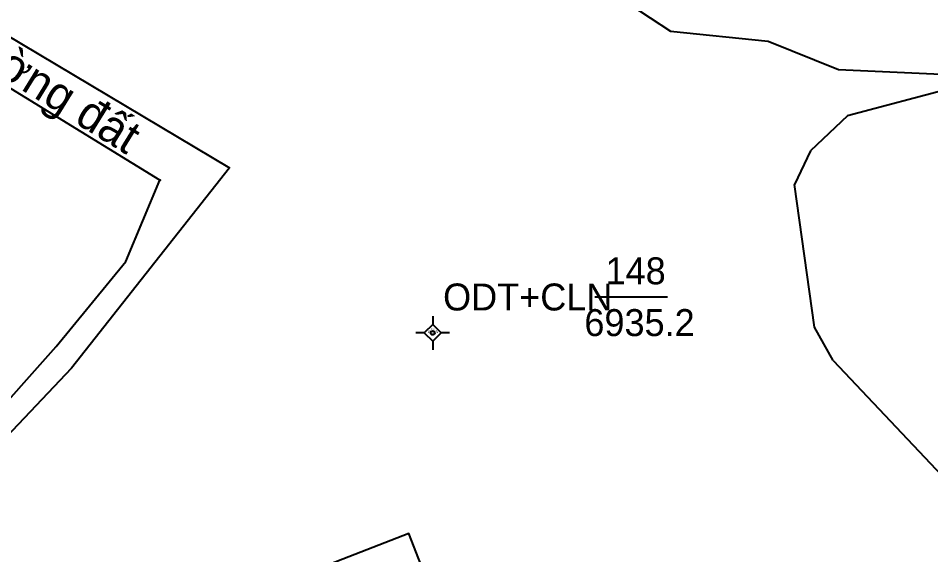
# Model space of a CAD drawing. Extents: x 550890 to 551618, y 1839259 to 1840146.
# Drawn here: x 551337.6 to 551405.3, y 1839651 to 1839690.7 of the extents above; entities that cross this region are included whole.
import ezdxf

# ---------------------------------------------------------------- set-up
doc = ezdxf.new("R2010")
doc.units = 0
for name, color, linetype in [('Level 10', 7, 'Continuous'), ('Level 11', 7, 'Continuous'), ('Level 13', 7, 'Continuous'), ('Level 14', 7, 'Continuous'), ('Level 15', 7, 'Continuous'), ('Level 2', 7, 'Continuous'), ('Level 23', 7, 'Continuous'), ('Level 33', 7, 'Continuous'), ('Level 4', 7, 'Continuous'), ('Level 48', 7, 'Continuous'), ('Level 7', 7, 'Continuous')]:
    doc.layers.add(name, color=color, linetype=linetype)

# ---------------------------------------------------------------- blocks, each defined once
blk = doc.blocks.new('MOCQH')
at = {"layer": 'Level 7'}
blk.add_circle((0, 0), 2.5, dxfattribs=at)

msp = doc.modelspace()

# ---------------------------------------------------------------- linework, layer by layer
at = {"layer": 'Level 10'}
msp.add_lwpolyline([(551382.03, 1839703.18), (551382.99, 1839691.75), (551386, 1839689.78), (551393.26, 1839689.05), (551398.47, 1839686.94), (551406.08, 1839686.59), (551407.07, 1839688.73)], dxfattribs=at)
at = {"layer": 'Level 11'}
for p, q in [((551368.369, 1839668.658), (551368.369, 1839668.033)), ((551368.369, 1839668.033), (551367.744, 1839667.408)), ((551368.994, 1839667.408), (551368.369, 1839668.033)), ((551367.744, 1839667.408), (551367.119, 1839667.408)), ((551367.744, 1839667.408), (551368.369, 1839666.783)), ((551368.369, 1839666.783), (551368.994, 1839667.408)), ((551369.619, 1839667.408), (551368.994, 1839667.408)), ((551368.369, 1839666.783), (551368.369, 1839666.158))]:
    msp.add_line(p, q, dxfattribs=at)
msp.add_circle((551368.369, 1839667.408), 0.15, dxfattribs=at)
at = {"layer": 'Level 13'}
for p, q in [((551380.39, 1839670.07), (551385.79, 1839670.07)), ((551382.8, 1839670.01), (551382.8, 1839670.01))]:
    msp.add_line(p, q, dxfattribs=at)
at = {"layer": 'Level 14'}
msp.add_lwpolyline([(551369, 1839646.38), (551366.6, 1839652.53), (551356.25, 1839648.49), (551358.65, 1839642.34), (551369, 1839646.38)], dxfattribs=at)
at = {"layer": 'Level 23'}
for points in [[(551315.99, 1839701.89), (551353.29, 1839679.65), (551341.58, 1839664.79), (551329.26, 1839651.81), (551325.29, 1839647.43), (551325.17, 1839647.25), (551322.34, 1839642.25), (551322.23, 1839641.96), (551321.37, 1839637.76)], [(551315.54, 1839609.1), (551319.16, 1839636.38), (551320.63, 1839643.01), (551324.07, 1839648.01), (551340.43, 1839666.41), (551345.61, 1839672.71), (551348.13, 1839678.73), (551314.82, 1839699.19)]]:
    msp.add_lwpolyline(points, dxfattribs=at)
at = {"layer": 'Level 33'}
for p, q in [((551407.79, 1839685.8), (551399.13, 1839683.51)), ((551399.13, 1839683.51), (551396.4, 1839680.92)), ((551396.4, 1839680.92), (551395.21, 1839678.42)), ((551398.07, 1839665.37), (551407.86, 1839655))]:
    msp.add_line(p, q, dxfattribs=at)
msp.add_lwpolyline([(551398.07, 1839665.37), (551396.69, 1839667.84), (551395.21, 1839678.42)], dxfattribs=at)

# ---------------------------------------------------------------- block references
at = {"layer": 'Level 7', "xscale": 0.010002421442807384, "yscale": 0.010002421442807384}
msp.add_blockref('MOCQH', (551348.13, 1839678.73), dxfattribs=at)
msp.add_blockref('MOCQH', (551348.13, 1839678.73), dxfattribs=at)

# ---------------------------------------------------------------- texts
at = {"layer": 'Level 13'}
msp.add_text('148', height=2, dxfattribs=at).set_placement((551381.19, 1839671.01))
at = {"layer": 'Level 15'}
for s, p in [('Hồ Văn Hữu', (551368, 1839667.41)), ('ODT+CLN', (551368.02, 1839667.53)), ('Khối 2', (551368.17, 1839667.29)), ('148', (551368.26, 1839667.65))]:
    msp.add_text(s, height=0.1, dxfattribs=at).set_placement(p)
at = {"layer": 'Level 2'}
msp.add_text('ODT+CLN', height=2, dxfattribs=at).set_placement((551369.14, 1839669.07))
at = {"layer": 'Level 4'}
msp.add_text('6935.2', height=2, dxfattribs=at).set_placement((551379.62, 1839667.17))
at = {"layer": 'Level 48'}
msp.add_text('đường đất', height=2.5, rotation=328.36315, dxfattribs=at).set_placement((551332.4, 1839688.78))

doc.saveas('drawing.dxf')
